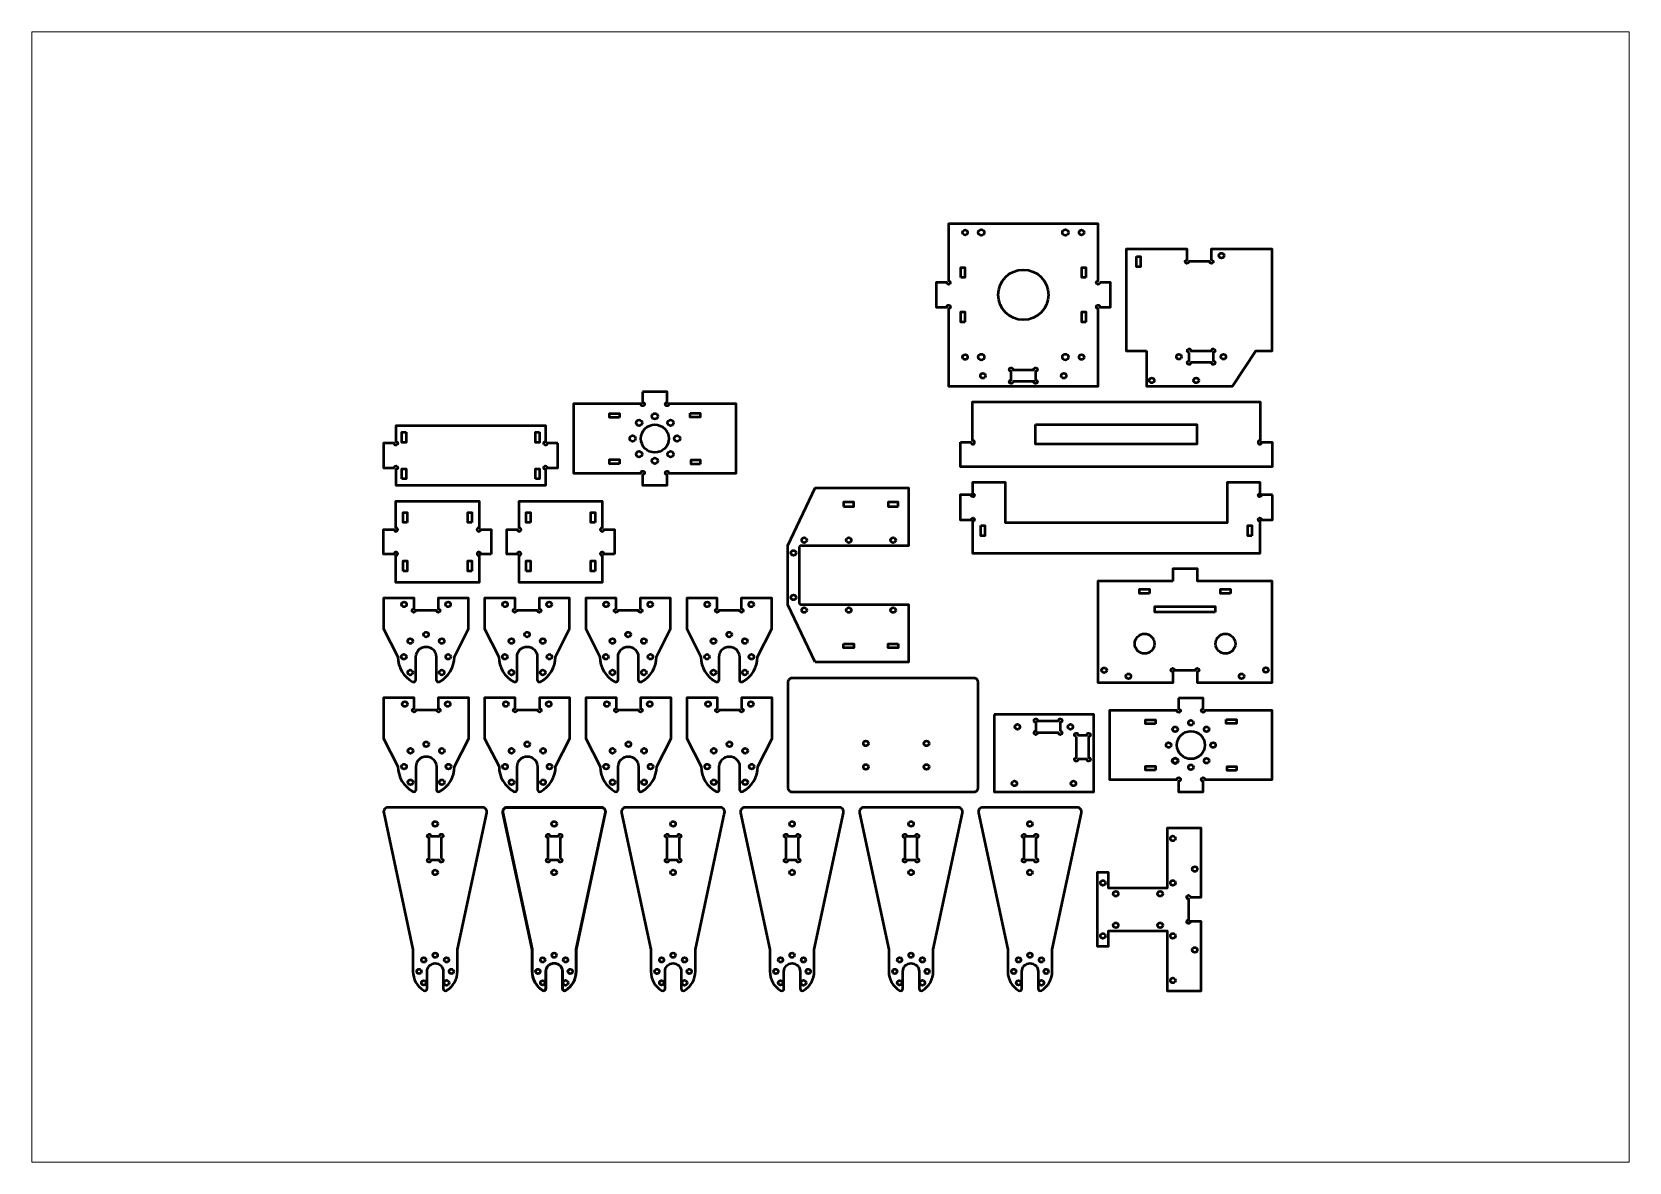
# Paper-space layout '배치1' of a CAD drawing. Header units: millimetres. Extents: x 30 to 267, y 21 to 189.
# The model-space entities are those that its viewports show. They can reach past a viewport. Long polylines and large blocks are cut down to what shows.
import ezdxf

# ---------------------------------------------------------------- set-up
doc = ezdxf.new("R2010")
doc.units = ezdxf.units.MM
for name, color, linetype, lineweight in [('Big', 3, 'Continuous', 50), ('Out', 5, 'Continuous', 50), ('Small', 1, 'Continuous', 50)]:
    doc.layers.add(name, color=color, linetype=linetype, lineweight=lineweight)

msp = doc.modelspace()

# ---------------------------------------------------------------- linework, layer by layer
at = {"layer": 'Big'}
for points in [[(401.4, 391.89), (403.4, 391.89), (403.4, 386.89), (401.4, 386.89)], [(314.4, 381.49), (314.4, 386.49), (316.4, 386.49), (316.4, 381.49)], [(376.4, 381.49), (374.4, 381.49), (374.4, 386.49), (376.4, 386.49)], [(316.4, 359.49), (314.4, 359.49), (314.4, 364.49), (316.4, 364.49)], [(376.4, 359.49), (374.4, 359.49), (374.4, 364.49), (376.4, 364.49)], [(145.6, 312.35), (140.6, 312.35), (140.6, 314.35), (145.6, 314.35)], [(180.6, 314.52), (185.6, 314.52), (185.6, 312.52), (180.6, 312.52)], [(351.5, 308.89), (431.3, 308.89), (431.3, 299.09), (351.5, 299.09)], [(40, 305.02), (40, 300.02), (38, 300.02), (38, 305.02)], [(106, 305.02), (106, 300.02), (104, 300.02), (104, 305.02)], [(38, 282.02), (38, 287.02), (40, 287.02), (40, 282.02)], [(104, 282.02), (104, 287.02), (106, 287.02), (106, 282.02)], [(145.6, 289.49), (140.6, 289.49), (140.6, 291.49), (145.6, 291.49)], [(185.6, 289.32), (181, 289.32), (181, 291.32), (185.6, 291.32)], [(256.5, 268.39), (261.5, 268.39), (261.5, 270.39), (256.5, 270.39)], [(283.5, 268.39), (283.5, 270.39), (278.5, 270.39), (278.5, 268.39)], [(40.5, 260.42), (38.5, 260.42), (38.5, 265.42), (40.5, 265.42)], [(72.5, 260.42), (70.5, 260.42), (70.5, 265.42), (72.5, 265.42)], [(101.5, 260.42), (99.5, 260.42), (99.5, 265.42), (101.5, 265.42)], [(133.5, 260.42), (131.5, 260.42), (131.5, 265.42), (133.5, 265.42)], [(324.4, 258.89), (326.4, 258.89), (326.4, 253.89), (324.4, 253.89)], [(458.4, 253.89), (456.4, 253.89), (456.4, 258.89), (458.4, 258.89)], [(38.5, 236.42), (38.5, 241.42), (40.5, 241.42), (40.5, 236.42)], [(72.5, 236.42), (70.5, 236.42), (70.5, 241.42), (72.5, 241.42)], [(99.5, 236.42), (99.5, 241.42), (101.5, 241.42), (101.5, 236.42)], [(133.5, 236.42), (131.5, 236.42), (131.5, 241.42), (133.5, 241.42)], [(407.9, 225.39), (402.9, 225.39), (402.9, 227.39), (407.9, 227.39)], [(447.9, 225.39), (442.9, 225.39), (442.9, 227.39), (447.9, 227.39)], [(440.3, 216.09), (410.5, 216.09), (410.5, 218.89), (440.3, 218.89)], [(256.5, 200.39), (261.5, 200.39), (261.5, 198.39), (256.5, 198.39)], [(283.5, 200.39), (283.5, 198.39), (278.5, 198.39), (278.5, 200.39)], [(410.8, 160.82), (405.8, 160.82), (405.8, 162.82), (410.8, 162.82)], [(445.8, 162.99), (450.8, 162.99), (450.8, 160.99), (445.8, 160.99)], [(410.8, 137.95), (405.8, 137.95), (405.8, 139.95), (410.8, 139.95)], [(450.8, 137.79), (446.2, 137.79), (446.2, 139.79), (450.8, 139.79)]]:
    msp.add_lwpolyline(points, close=True, dxfattribs=at)
for points in [[(427.5, 344.49, -2.853905), (428.29, 345.29), (438.51, 345.29, -2.853905), (439.3, 344.49), (439.3, 340.28, -2.853905), (438.51, 339.49), (428.29, 339.49, -2.853905), (427.5, 340.28)], [(340.24, 330.04, -2.853905), (339.45, 330.83), (339.45, 335.14, -2.853905), (340.24, 335.94), (350.56, 335.94, -2.853905), (351.35, 335.14), (351.35, 330.83, -2.853905), (350.56, 330.04)], [(363.6, 157.28, -2.853905), (362.81, 156.49), (352.49, 156.49, -2.853905), (351.7, 157.28), (351.7, 161.59, -2.853905), (352.49, 162.39), (362.81, 162.39, -2.853905), (363.6, 161.59)], [(371.7, 154.49, -2.853905), (372.49, 155.29), (376.81, 155.29, -2.853905), (377.6, 154.49), (377.6, 144.18, -2.853905), (376.81, 143.39), (372.49, 143.39, -2.853905), (371.7, 144.18)], [(57.38, 94.23, -2.853905), (56.58, 93.44), (52.27, 93.44, -2.853905), (51.48, 94.23), (51.48, 104.54, -2.853905), (52.27, 105.34), (56.58, 105.34, -2.853905), (57.38, 104.54)], [(116.23, 94.23, -2.853905), (115.43, 93.44), (111.12, 93.44, -2.853905), (110.33, 94.23), (110.33, 104.54, -2.853905), (111.12, 105.34), (115.43, 105.34, -2.853905), (116.23, 104.54)], [(175.08, 94.23, -2.853905), (174.29, 93.44), (169.97, 93.44, -2.853905), (169.18, 94.23), (169.18, 104.54, -2.853905), (169.97, 105.34), (174.29, 105.34, -2.853905), (175.08, 104.54)], [(233.93, 94.23, -2.853905), (233.14, 93.44), (228.83, 93.44, -2.853905), (228.03, 94.23), (228.03, 104.54, -2.853905), (228.83, 105.34), (233.14, 105.34, -2.853905), (233.93, 104.54)], [(292.78, 94.23, -2.853905), (291.99, 93.44), (287.68, 93.44, -2.853905), (286.88, 94.23), (286.88, 104.54, -2.853905), (287.68, 105.34), (291.99, 105.34, -2.853905), (292.78, 104.54)], [(351.64, 94.23, -2.853905), (350.84, 93.44), (346.53, 93.44, -2.853905), (345.74, 94.23), (345.74, 104.54, -2.853905), (346.53, 105.34), (350.84, 105.34, -2.853905), (351.64, 104.54)]]:
    msp.add_lwpolyline(points, format="xyb", close=True, dxfattribs=at)
for centre, radius in [((345.4, 372.99), 12.4), ((163.1, 301.92), 6.9), ((405.4, 200.49), 4.9), ((445.4, 200.49), 4.9), ((428.3, 150.39), 6.9)]:
    msp.add_circle(centre, radius, dxfattribs=at)
at = {"layer": 'Out'}
for points in [[(383.29, 379.09, -2.853905), (382.5, 379.88), (382.5, 408.09), (308.3, 408.09), (308.3, 379.88, -2.853905), (307.51, 379.09), (302.3, 379.09), (302.3, 366.89), (307.51, 366.89, -2.853905), (308.3, 366.09), (308.3, 327.89), (382.5, 327.89), (382.5, 366.09, -2.853905), (383.29, 366.89), (388.5, 366.89), (388.5, 379.09)], [(406.3, 345.29), (406.3, 327.89), (448.95, 327.89), (460.45, 345.29), (468.5, 345.29), (468.5, 395.49), (438.35, 395.49), (438.35, 390.28, -2.853905), (437.56, 389.49), (427.24, 389.49, -2.853905), (426.45, 390.28), (426.45, 395.49), (396.3, 395.49), (396.3, 345.29)], [(157, 325.02), (157, 319.82, -2.853905), (156.21, 319.02), (122.9, 319.02), (122.9, 284.82), (156.21, 284.82, -2.853905), (157, 284.03), (157, 278.82), (169.2, 278.82), (169.2, 284.03, -2.853905), (169.99, 284.82), (203.3, 284.82), (203.3, 319.02), (169.99, 319.02, -2.853905), (169.2, 319.82), (169.2, 325.02)], [(314.3, 300.09), (319.51, 300.09, 2.853905), (320.3, 300.88), (320.3, 320.09), (462.5, 320.09), (462.5, 300.88, 2.853905), (463.29, 300.09), (468.5, 300.09), (468.5, 287.89), (314.3, 287.89)], [(115.1, 299.62), (109.89, 299.62, -2.853905), (109.1, 300.42), (109.1, 308.22), (34.9, 308.22), (34.9, 300.42, -2.853905), (34.11, 299.62), (28.9, 299.62), (28.9, 287.42), (34.11, 287.42, -2.853905), (34.9, 286.63), (34.9, 278.82), (109.1, 278.82), (109.1, 286.63, -2.853905), (109.89, 287.42), (115.1, 287.42)], [(242.44, 191.29), (228.9, 219.76), (228.9, 249.01), (242.44, 277.49), (288.6, 277.49), (288.6, 248.89), (235.4, 248.89, 0.414214), (234.5, 247.99), (234.5, 220.79, 0.414214), (235.4, 219.89), (288.6, 219.89), (288.6, 191.29)], [(468.6, 274.09), (463.17, 274.09, -3.665123), (462.6, 274.66), (462.6, 280.19), (446.2, 280.19), (446.2, 260.19), (336.6, 260.19), (336.6, 280.19), (320.2, 280.19), (320.2, 274.66, -3.665123), (319.63, 274.09), (314.2, 274.09), (314.2, 261.69), (319.63, 261.69, -3.665123), (320.2, 261.11), (320.2, 245.19), (462.6, 245.19), (462.6, 261.11, -3.665123), (463.17, 261.69), (468.6, 261.69)], [(82.1, 244.82), (76.89, 244.82, 2.853905), (76.1, 244.03), (76.1, 230.82), (34.9, 230.82), (34.9, 244.03, 2.853905), (34.11, 244.82), (28.9, 244.82), (28.9, 257.02), (34.11, 257.02, 2.853905), (34.9, 257.82), (34.9, 271.02), (76.1, 271.02), (76.1, 257.82, 2.853905), (76.89, 257.02), (82.1, 257.02)], [(143.1, 244.82), (137.89, 244.82, 2.853905), (137.1, 244.03), (137.1, 230.82), (95.9, 230.82), (95.9, 244.03, 2.853905), (95.11, 244.82), (89.9, 244.82), (89.9, 257.02), (95.11, 257.02, 2.853905), (95.9, 257.82), (95.9, 271.02), (137.1, 271.02), (137.1, 257.82, 2.853905), (137.89, 257.02), (143.1, 257.02)], [(419.3, 231.49), (382.3, 231.49), (382.3, 181.29), (419.45, 181.29), (419.45, 186.59, -2.853905), (420.24, 187.39), (430.56, 187.39, -2.853905), (431.35, 186.59), (431.35, 181.29), (468.5, 181.29), (468.5, 231.49), (431.5, 231.49), (431.5, 237.49), (419.3, 237.49)], [(43.28, 181.69, 0.567044), (44.9, 182.66), (44.9, 194.02, -1), (54.9, 194.02), (54.9, 182.66, 0.567044), (56.52, 181.69, 0.275831), (63.9, 194), (70.9, 207.9), (70.9, 223.02), (55.85, 223.02), (55.85, 217.72, -2.853905), (55.06, 216.92), (44.74, 216.92, -2.853905), (43.95, 217.72), (43.95, 223.02), (28.9, 223.02), (28.9, 207.9), (35.9, 194, 0.275831)], [(93.28, 181.69, 0.567044), (94.9, 182.66), (94.9, 194.02, -1), (104.9, 194.02), (104.9, 182.66, 0.567044), (106.52, 181.69, 0.275831), (113.9, 194), (120.9, 207.9), (120.9, 223.02), (105.85, 223.02), (105.85, 217.72, -2.853905), (105.06, 216.92), (94.74, 216.92, -2.853905), (93.95, 217.72), (93.95, 223.02), (78.9, 223.02), (78.9, 207.9), (85.9, 194, 0.275831)], [(143.28, 181.69, 0.567044), (144.9, 182.66), (144.9, 194.02, -1), (154.9, 194.02), (154.9, 182.66, 0.567044), (156.52, 181.69, 0.275831), (163.9, 194), (170.9, 207.9), (170.9, 223.02), (155.85, 223.02), (155.85, 217.72, -2.853905), (155.06, 216.92), (144.74, 216.92, -2.853905), (143.95, 217.72), (143.95, 223.02), (128.9, 223.02), (128.9, 207.9), (135.9, 194, 0.275831)], [(193.28, 181.69, 0.567044), (194.9, 182.66), (194.9, 194.02, -1), (204.9, 194.02), (204.9, 182.66, 0.567044), (206.52, 181.69, 0.275831), (213.9, 194), (220.9, 207.9), (220.9, 223.02), (205.85, 223.02), (205.85, 217.72, -2.853905), (205.06, 216.92), (194.74, 216.92, -2.853905), (193.95, 217.72), (193.95, 223.02), (178.9, 223.02), (178.9, 207.9), (185.9, 194, 0.275831)], [(228.9, 129.39, 0.414214), (231, 127.29), (321, 127.29, 0.414214), (323.1, 129.39), (323.1, 181.39, 0.414214), (321, 183.49), (231, 183.49, 0.414214), (228.9, 181.39)], [(45, 139.75, -1), (55, 139.75), (55, 128.39, 0.567044), (56.62, 127.42, 0.275825), (64, 139.73), (71.1, 153.63), (71.1, 173.76), (55.95, 173.76), (55.95, 168.45, -2.853905), (55.16, 167.66), (44.84, 167.66, -2.853905), (44.05, 168.45), (44.05, 173.76), (28.9, 173.76), (28.9, 153.63), (36, 139.73, 0.275825), (43.38, 127.42, 0.567044), (45, 128.39)], [(95, 139.75, -1), (105, 139.75), (105, 128.39, 0.567044), (106.62, 127.42, 0.275825), (114, 139.73), (121.1, 153.63), (121.1, 173.76), (105.95, 173.76), (105.95, 168.45, -2.853905), (105.16, 167.66), (94.84, 167.66, -2.853905), (94.05, 168.45), (94.05, 173.76), (78.9, 173.76), (78.9, 153.63), (86, 139.73, 0.275825), (93.38, 127.42, 0.567044), (95, 128.39)], [(145, 139.75, -1), (155, 139.75), (155, 128.39, 0.567044), (156.62, 127.42, 0.275825), (164, 139.73), (171.1, 153.63), (171.1, 173.76), (155.95, 173.76), (155.95, 168.45, -2.853905), (155.16, 167.66), (144.84, 167.66, -2.853905), (144.05, 168.45), (144.05, 173.76), (128.9, 173.76), (128.9, 153.63), (136, 139.73, 0.275825), (143.38, 127.42, 0.567044), (145, 128.39)], [(195, 139.75, -1), (205, 139.75), (205, 128.39, 0.567044), (206.62, 127.42, 0.275825), (214, 139.73), (221.1, 153.63), (221.1, 173.76), (205.95, 173.76), (205.95, 168.45, -2.853905), (205.16, 167.66), (194.84, 167.66, -2.853905), (194.05, 168.45), (194.05, 173.76), (178.9, 173.76), (178.9, 153.63), (186, 139.73, 0.275825), (193.38, 127.42, 0.567044), (195, 128.39)], [(422.2, 173.49), (422.2, 168.28, -2.853905), (421.41, 167.49), (388.1, 167.49), (388.1, 133.29), (421.41, 133.29, -2.853905), (422.2, 132.49), (422.2, 127.29), (434.4, 127.29), (434.4, 132.49, -2.853905), (435.19, 133.29), (468.5, 133.29), (468.5, 167.49), (435.19, 167.49, -2.853905), (434.4, 168.28), (434.4, 173.49)], [(50.43, 30), (50.43, 38.49, -1), (58.43, 38.49), (58.43, 30, 0.583227), (60.09, 29.06, 0.263243), (65.43, 38.49), (65.43, 49.37), (79.91, 116.95, 0.477483), (77.85, 119.49), (31, 119.49, 0.477483), (28.95, 116.95), (43.43, 49.37), (43.43, 38.49, 0.263243), (48.76, 29.06, 0.583227)], [(109.28, 30), (109.28, 38.49, -1), (117.28, 38.49), (117.28, 30, 0.583227), (118.94, 29.06, 0.263243), (124.28, 38.49), (124.28, 49.37), (138.76, 116.95, 0.477483), (136.7, 119.49), (89.85, 119.49, 0.477483), (87.8, 116.95), (102.28, 49.37), (102.28, 38.49, 0.263243), (107.61, 29.06, 0.583227)], [(109.18, 30), (109.18, 38.49, -1), (117.38, 38.49), (117.38, 30, 0.583227), (118.89, 29.14, 0.263243), (124.18, 38.49), (124.18, 49.39), (138.66, 116.97, 0.477483), (136.7, 119.39), (89.85, 119.39, 0.477483), (87.9, 116.97), (102.38, 49.39), (102.38, 38.49, 0.263243), (107.66, 29.14, 0.583227)], [(168.13, 30), (168.13, 38.49, -1), (176.13, 38.49), (176.13, 30, 0.583227), (177.8, 29.06, 0.263243), (183.13, 38.49), (183.13, 49.37), (197.61, 116.95, 0.477483), (195.56, 119.49), (148.7, 119.49, 0.477483), (146.65, 116.95), (161.13, 49.37), (161.13, 38.49, 0.263243), (166.46, 29.06, 0.583227)], [(226.98, 30), (226.98, 38.49, -1), (234.98, 38.49), (234.98, 30, 0.583227), (236.65, 29.06, 0.263243), (241.98, 38.49), (241.98, 49.37), (256.46, 116.95, 0.477483), (254.41, 119.49), (207.56, 119.49, 0.477483), (205.5, 116.95), (219.98, 49.37), (219.98, 38.49, 0.263243), (225.32, 29.06, 0.583227)], [(285.83, 30), (285.83, 38.49, -1), (293.83, 38.49), (293.83, 30, 0.583227), (295.5, 29.06, 0.263243), (300.83, 38.49), (300.83, 49.37), (315.31, 116.95, 0.477483), (313.26, 119.49), (266.41, 119.49, 0.477483), (264.35, 116.95), (278.83, 49.37), (278.83, 38.49, 0.263243), (284.17, 29.06, 0.583227)], [(344.69, 30), (344.69, 38.49, -1), (352.69, 38.49), (352.69, 30, 0.583227), (354.35, 29.06, 0.263243), (359.69, 38.49), (359.69, 49.37), (374.17, 116.95, 0.477483), (372.11, 119.49), (325.26, 119.49, 0.477483), (323.21, 116.95), (337.69, 49.37), (337.69, 38.49, 0.263243), (343.02, 29.06, 0.583227)], [(428.01, 75.1), (433.31, 75.1), (433.31, 109.3), (416.61, 109.3), (416.61, 79.7), (387.61, 79.7), (387.61, 87.3), (382.01, 87.3), (382.01, 50.9), (387.61, 50.9), (387.61, 58.5), (416.61, 58.5), (416.61, 28.9), (433.31, 28.9), (433.31, 63.1), (428.01, 63.1, -2.853905), (427.21, 63.89), (427.21, 74.31, -2.853905)]]:
    msp.add_lwpolyline(points, format="xyb", close=True, dxfattribs=at)
msp.add_lwpolyline([(330.9, 165.49), (330.9, 127.29), (380.3, 127.29), (380.3, 165.49)], close=True, dxfattribs=at)
at = {"layer": 'Small'}
for centre, radius in [((316.6, 403.79), 1.25), ((324.6, 403.79), 1.5), ((366.2, 403.79), 1.5), ((374.2, 403.79), 1.25), ((443.45, 392.39), 1.25), ((316.6, 342.19), 1.25), ((324.6, 342.19), 1.5), ((366.2, 342.19), 1.5), ((374.2, 342.19), 1.25), ((422.4, 342.39), 1.25), ((444.4, 342.39), 1.25), ((325.4, 332.99), 1.25), ((365.4, 332.99), 1.25), ((408.9, 330.69), 1.25), ((430.9, 330.69), 1.25), ((155.32, 309.7), 1.45), ((163.1, 312.92), 1.45), ((170.88, 309.7), 1.45), ((152.1, 301.92), 1.45), ((174.1, 301.92), 1.45), ((155.32, 294.15), 1.45), ((163.1, 290.92), 1.45), ((170.88, 294.15), 1.45), ((237, 251.69), 1.25), ((259, 251.69), 1.25), ((281, 251.69), 1.25), ((231.7, 245.39), 1.25), ((231.7, 223.39), 1.25), ((39, 219.92), 1.25), ((60.8, 219.92), 1.25), ((89, 219.92), 1.25), ((110.8, 219.92), 1.25), ((139, 219.92), 1.25), ((160.8, 219.92), 1.25), ((189, 219.92), 1.25), ((210.8, 219.92), 1.25), ((237, 217.09), 1.25), ((259, 217.09), 1.25), ((281, 217.09), 1.25), ((49.9, 205.02), 1.25), ((99.9, 205.02), 1.25), ((149.9, 205.02), 1.25), ((199.9, 205.02), 1.25), ((42.12, 201.8), 1.25), ((57.68, 201.8), 1.25), ((92.12, 201.8), 1.25), ((107.68, 201.8), 1.25), ((142.12, 201.8), 1.25), ((157.68, 201.8), 1.25), ((192.12, 201.8), 1.25), ((207.68, 201.8), 1.25), ((38.9, 194.02), 1.25), ((60.9, 194.02), 1.25), ((88.9, 194.02), 1.25), ((110.9, 194.02), 1.25), ((138.9, 194.02), 1.25), ((160.9, 194.02), 1.25), ((188.9, 194.02), 1.25), ((210.9, 194.02), 1.25), ((42.12, 186.25), 1.25), ((57.68, 186.25), 1.25), ((92.12, 186.25), 1.25), ((107.68, 186.25), 1.25), ((142.12, 186.25), 1.25), ((157.68, 186.25), 1.25), ((192.12, 186.25), 1.25), ((207.68, 186.25), 1.25), ((385.4, 187.39), 1.25), ((397.4, 184.39), 1.25), ((453.4, 184.39), 1.25), ((465.4, 187.49), 1.25), ((39.4, 170.66), 1.25), ((60.6, 170.66), 1.25), ((89.4, 170.66), 1.25), ((110.6, 170.66), 1.25), ((139.4, 170.66), 1.25), ((160.6, 170.66), 1.25), ((189.4, 170.66), 1.25), ((210.6, 170.66), 1.25), ((342.5, 159.39), 1.25), ((368.7, 159.39), 1.25), ((420.52, 158.16), 1.25), ((428.3, 161.39), 1.25), ((436.08, 158.16), 1.25), ((50, 150.75), 1.25), ((100, 150.75), 1.25), ((150, 150.75), 1.25), ((200, 150.75), 1.25), ((267.5, 151.19), 1.25), ((297.5, 151.19), 1.25), ((417.3, 150.39), 1.25), ((439.3, 150.39), 1.25), ((42.22, 147.53), 1.25), ((57.78, 147.53), 1.25), ((92.22, 147.53), 1.25), ((107.78, 147.53), 1.25), ((142.22, 147.53), 1.25), ((157.78, 147.53), 1.25), ((192.22, 147.53), 1.25), ((207.78, 147.53), 1.25), ((420.52, 142.61), 1.45), ((420.52, 142.61), 1.25), ((436.08, 142.61), 1.25), ((39, 139.75), 1.25), ((61, 139.75), 1.25), ((89, 139.75), 1.25), ((111, 139.75), 1.25), ((139, 139.75), 1.25), ((161, 139.75), 1.25), ((189, 139.75), 1.25), ((211, 139.75), 1.25), ((267.5, 139.59), 1.25), ((297.5, 139.59), 1.25), ((428.3, 139.39), 1.25), ((42.22, 131.97), 1.25), ((57.78, 131.97), 1.25), ((92.22, 131.97), 1.25), ((107.78, 131.97), 1.25), ((142.22, 131.97), 1.25), ((157.78, 131.97), 1.25), ((192.22, 131.97), 1.25), ((207.78, 131.97), 1.25), ((341, 131.39), 1.25), ((370.2, 131.39), 1.25), ((54.43, 111.39), 1.25), ((113.28, 111.39), 1.25), ((172.13, 111.39), 1.25), ((230.98, 111.39), 1.25), ((289.83, 111.39), 1.25), ((348.69, 111.39), 1.25), ((419.41, 104.2), 1.25), ((54.43, 87.39), 1.25), ((113.28, 87.39), 1.25), ((172.13, 87.39), 1.25), ((230.98, 87.39), 1.25), ((289.83, 87.39), 1.25), ((348.69, 87.39), 1.25), ((430.21, 89.1), 1.25), ((384.81, 82.2), 1.25), ((419.41, 82.2), 1.25), ((391.11, 76.9), 1.25), ((413.11, 76.9), 1.25), ((384.81, 56), 1.25), ((391.11, 61.3), 1.25), ((413.11, 61.3), 1.25), ((419.41, 56), 1.25), ((54.43, 46.49), 1.15), ((113.28, 46.49), 1.15), ((172.13, 46.49), 1.15), ((230.98, 46.49), 1.15), ((289.83, 46.49), 1.15), ((348.69, 46.49), 1.15), ((430.21, 49.1), 1.25), ((46.43, 38.49), 1.15), ((48.77, 44.14), 1.15), ((60.08, 44.14), 1.15), ((62.43, 38.49), 1.15), ((105.28, 38.49), 1.15), ((107.62, 44.14), 1.15), ((118.93, 44.14), 1.15), ((121.28, 38.49), 1.15), ((164.13, 38.49), 1.15), ((166.47, 44.14), 1.15), ((177.79, 44.14), 1.15), ((180.13, 38.49), 1.15), ((222.98, 38.49), 1.15), ((225.33, 44.14), 1.15), ((236.64, 44.14), 1.15), ((238.98, 38.49), 1.15), ((281.83, 38.49), 1.15), ((284.18, 44.14), 1.15), ((295.49, 44.14), 1.15), ((297.83, 38.49), 1.15), ((340.69, 38.49), 1.15), ((343.03, 44.14), 1.15), ((354.34, 44.14), 1.15), ((356.69, 38.49), 1.15), ((48.77, 32.83), 1.15), ((60.08, 32.83), 1.25), ((107.62, 32.83), 1.15), ((118.93, 32.83), 1.25), ((166.47, 32.83), 1.15), ((177.79, 32.83), 1.25), ((225.33, 32.83), 1.15), ((236.64, 32.83), 1.25), ((284.18, 32.83), 1.15), ((295.49, 32.83), 1.25), ((343.03, 32.83), 1.15), ((354.34, 32.83), 1.25), ((419.41, 34), 1.25)]:
    msp.add_circle(centre, radius, dxfattribs=at)

psp = doc.layouts.new('배치1')

# ---------------------------------------------------------------- viewports
at = {"layer": '0'}
psp.add_viewport(center=(148.5, 105), size=(237.6, 168), view_center_point=(250, 223.58), view_height=558.6993, dxfattribs=at)

doc.saveas('drawing.dxf')
